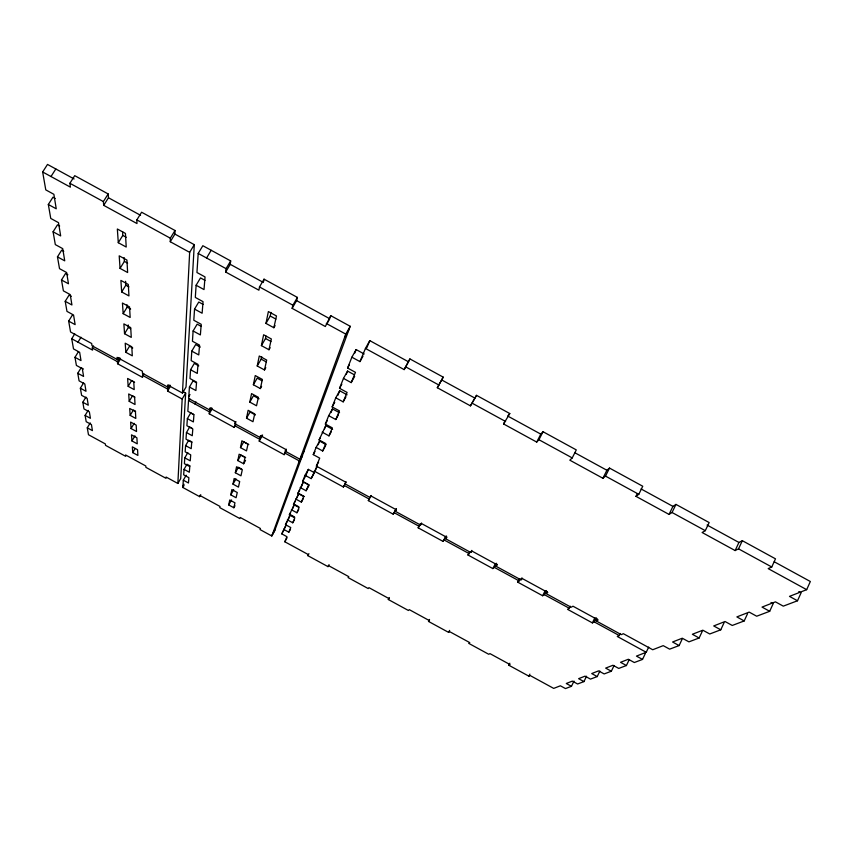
<?xml version="1.0" encoding="UTF-8"?>
<svg xmlns="http://www.w3.org/2000/svg" width="853" height="853" viewBox="0 0 853 853"><rect width="100%" height="100%" fill="white"/><g stroke="black" fill="none" stroke-linecap="round" stroke-linejoin="round"><path stroke-width="1.28" d="M90.237 422.907L87.273 427.822L88.477 434.731L105.356 443.933L105.548 445.351L125.722 456.344L125.594 454.969L145.831 466.005L145.884 467.348L166.036 478.33L166.068 477.03L177.861 483.47L182.169 399.012L167.593 391.058L167.636 389.064L169.982 385.098M72.409 315.045L68.656 321.101L70.564 331.988L91.687 343.514L91.985 345.742L117.224 359.508L117.032 357.354L142.376 371.183L142.451 373.283L167.668 387.038L167.7 385.002L182.478 393.073L186.018 387.059L194.292 244.672L174.918 234.085L175.014 230.502L141.598 212.226L136.853 219.893L136.992 223.55L103.703 205.349L103.373 201.585L108.171 193.951L74.723 175.665L69.882 183.278L70.404 187.148L42.65 171.975L47.512 164.426L74.083 178.949M182.478 393.073L189.654 252.349L170.259 241.74L170.323 238.19L175.014 230.502M183.427 391.858L185.666 393.084L180.697 478.586L177.861 483.47M200.754 494.697L199.634 496.649L182.841 487.489L183.32 480.186L186.189 475.228M190.155 465.983L186.988 464.256L184.024 469.353L183.672 474.854L188.886 477.691L188.46 482.99L183.32 480.186M187.831 452.602L184.781 457.848L184.397 463.691L189.771 466.612L189.323 472.242L184.024 469.353M188.726 440.212L185.591 445.607L185.176 451.823L190.72 454.841L190.24 460.823L184.781 457.848M192.01 428.27L189.686 427.001L186.444 432.556L186.007 439.188L191.733 442.312L191.221 448.678L185.591 445.607M193.716 414.537L190.709 412.895L187.361 418.631L186.892 425.711L192.81 428.942L192.256 435.734L186.444 432.556M189.718 398.49L188.545 400.473L187.841 411.306L193.962 414.643L193.375 421.915L187.361 418.631M196.265 382.656L193.034 380.896L189.43 387.027L188.673 398.511L209.678 409.973L210.84 407.969M198.77 365.862L194.303 363.421L190.56 369.754L189.984 378.551L196.574 382.144L195.891 390.546L189.43 387.027M200.316 347.107L195.668 344.569L191.786 351.127L191.168 360.616L198.003 364.359L197.278 373.422L190.56 369.754M201.297 326.432L197.15 324.161L193.109 330.975L192.437 341.253L199.549 345.134L198.76 354.933L191.786 351.127M203.078 304.382L198.76 302.026L194.548 309.085L193.812 320.259L201.223 324.311L200.37 334.93L193.109 330.975M205.019 280.37L200.508 277.897L196.115 285.243L195.316 297.43L203.046 301.653L202.118 313.222L194.548 309.085M209.678 409.973L209.902 408.043L235.215 421.851L234.874 423.728L260.069 437.472L260.517 435.659L285.808 449.467L285.254 451.216L299.936 459.234L303.316 453.178L350.21 326.294L330.761 315.653L325.334 326.518L292.131 308.359L296.599 300.619L297.409 297.42L264.046 279.176L259.493 286.939L258.907 290.201L225.682 272.032L230.257 264.334L230.673 260.933L202.843 245.717L198.195 253.426L196.947 272.512L205.04 276.926L204.016 289.572L196.115 285.243M199.634 496.649L199.773 495.412L219.989 506.437L219.775 507.631L239.917 518.613L240.205 517.462L260.41 528.476L260.058 529.596L271.798 535.993L274.527 531.088L302.676 454.905L299.318 460.929L271.798 535.993M235.929 424.431L234.212 427.417L209.241 413.79L209.454 411.892L211.779 407.905M225.682 272.032L226.066 268.663L230.673 260.933M234.212 427.417L235.695 423.589M263.641 281.383L264.046 279.176M228.721 504.944L229.745 499.975L234.959 502.822L233.861 507.748L228.721 504.944L231.558 499.965M230.79 494.857L231.877 489.579L237.251 492.512L236.089 497.736L230.79 494.857L233.701 489.729M232.997 484.141L234.138 478.533L239.682 481.55L238.445 487.116L232.997 484.141L235.993 478.874M235.332 472.743L236.558 466.762L242.273 469.886L240.962 475.814L235.332 472.743L238.424 467.316L241.794 469.161M237.827 460.588L239.128 454.212L245.046 457.443L243.638 463.765L237.827 460.588L241.015 455.001L245.653 457.539M240.482 447.622L241.879 440.798L247.999 444.136L246.496 450.896L240.482 447.622L243.777 441.854L248.777 444.584M246.517 418.183L248.138 410.293L254.716 413.886L252.978 421.713L246.517 418.183L250.057 412.02L255.431 414.963M249.812 402.104L251.56 393.596L258.395 397.327L256.518 405.761L249.812 402.104L253.48 395.728L259.056 398.777M253.373 384.756L255.26 375.565L262.372 379.446L260.346 388.563L253.373 384.756L257.179 378.156L261.818 380.694M257.222 365.99L259.269 356.01L266.68 360.062L264.483 369.957L257.222 365.99L261.178 359.145L261.711 356.618M261.402 345.614L263.63 334.76L271.361 338.982L268.972 349.751L261.402 345.614L265.518 338.502L266.029 336.061M265.955 323.415L268.386 311.558L276.468 315.973L273.856 327.733L265.955 323.415L270.252 316.015L271.009 312.411M286.384 450.672L284.145 454.67L259.184 441.044L261.903 435.265M292.131 308.359L292.91 305.214L297.409 297.42M284.145 454.67L286.384 449.936M330.09 317.711L330.761 315.653M299.936 459.234L345.796 334.12L350.21 326.294M573.994 681.099L571.467 686.313L565.486 688.574L560.368 685.791L553.704 688.392L530.214 675.576L528.892 676.173L508.825 665.233L510.073 664.594L489.931 653.611L488.748 654.283L468.67 643.333L469.779 642.629L449.616 631.636L448.593 632.382L428.505 621.432L429.454 620.643L409.291 609.65L408.406 610.481L388.307 599.52L389.117 598.657L368.944 587.653L368.197 588.559L348.088 577.588L348.76 576.649L328.576 565.646L327.978 566.627L307.858 555.655L308.391 554.631L284.827 541.783L286.949 536.697L281.81 533.893L286.427 524.275M283.612 529.35L288.826 532.197L290.756 527.559L285.467 524.67L290.276 514.626L294.573 516.971M287.376 519.85L292.75 522.782L294.807 517.856L289.348 514.881L294.37 504.379L298.795 506.789M291.385 509.753L296.919 512.77L299.104 507.535L293.485 504.464L298.721 493.46L304.436 496.574M295.65 499.005L301.365 502.118L303.689 496.531L297.889 493.365L303.369 481.817L309.266 485.037L306.099 490.752L300.192 487.532M306.099 490.752L308.594 484.781L302.58 481.508L305.054 475.27L308.338 469.374L314.437 472.711L311.174 478.608L305.054 475.27M682.187 639.046L679.116 645.572L669.648 649.154L663.218 645.646L652.737 649.741L623.362 633.704L621.304 634.632L596.226 620.941L598.177 619.96L572.981 606.206L571.137 607.251L546.048 593.56L547.775 592.451L522.558 578.686L520.948 579.859L495.838 566.157L497.342 564.921L472.114 551.155L470.717 552.445L445.597 538.733L446.876 537.379L421.627 523.603L420.465 525.021L395.323 511.299L396.378 509.817L371.119 496.03L370.181 497.566L345.028 483.843L345.849 482.244L316.367 466.143L319.704 458.136L313.254 454.606L316.111 447.399L319.619 441.097L326.187 444.68M316.111 447.399L322.679 450.992L325.771 443.581L319.075 439.924L325.803 425.615L332.617 429.336M322.157 432.151L328.981 435.872L332.318 427.875L325.356 424.069L328.693 415.667L332.467 408.896L339.569 412.767M328.693 415.667L335.794 419.548L339.409 410.879L332.158 406.924L335.773 397.807L339.697 390.781L347.086 394.811M335.773 397.807L343.173 401.848L347.096 392.433L339.537 388.307L343.471 378.391L347.566 371.076L354.176 374.691M343.471 378.391L351.201 382.602L355.477 372.345L347.587 368.027L351.884 357.194L356.138 349.581L364.199 353.984M285.968 525.427L281.81 533.893M288.325 519.52L290.276 514.626M292.707 508.537L293.954 505.413M296.951 497.896L298.721 493.46M301.013 487.735L303.369 481.817M306.227 474.652L308.338 469.374M318.158 444.754L319.619 441.097M324.449 428.995L325.803 425.615M331.017 412.553L332.467 408.896M337.852 395.397L339.697 390.781M346.222 374.435L347.566 371.076M354.677 353.238L356.138 349.581M311.174 478.608L317.071 466.111M351.884 357.194L359.955 361.608L365.447 348.44L369.797 340.635L408.448 361.768L404.151 369.605L365.447 348.44M314.896 471.624L316.719 467.284M366.747 347.917L369.797 340.635M770.984 602.474L773.17 603.668L769.694 611.292L762.017 607.091L775.441 601.855L783.289 606.142L797.502 600.768L801.095 592.814L798.803 591.566M797.502 600.768L789.473 596.375L806.671 589.668L810.35 581.511L774.225 561.764M724.037 622.775L720.774 629.802L713.705 625.942L725.039 621.517L732.258 625.462L744.211 620.931L747.58 613.616M806.671 589.668L768.169 568.61L771.752 567L775.494 558.832L742.334 540.695L738.922 542.455L735.137 550.558L702.104 532.496L705.292 530.673L709.152 522.558L675.96 504.4L672.932 506.383L669.051 514.423L635.986 496.35L637.106 494.058M735.137 550.558L738.527 548.842L742.334 540.695M679.116 645.572L672.569 642L682.272 638.215L688.936 641.851L699.14 637.991L702.307 631.22M629.226 659.625L626.411 665.521L620.526 662.312L628.341 659.262L634.333 662.525L642.522 659.422L645.412 653.334M642.522 659.422L636.434 656.106L646.222 652.278L648.685 647.107M599.883 671.034L597.217 676.568L591.705 673.561L598.561 670.885L604.169 673.934L611.345 671.226L614.085 665.511M646.222 652.278L617.241 636.455L619.257 635.549L620.259 633.48M571.467 686.313L566.275 683.488L572.342 681.11L577.609 683.989L583.953 681.59L586.555 676.216M669.051 514.423L672.047 512.493L675.96 504.4M570.337 606.227L569.324 608.296L567.512 609.319L592.377 622.893L594.893 617.753M592.377 622.893L594.296 621.922L596.311 617.785M596.226 620.941L597.239 618.873M635.986 496.35L638.79 494.313L642.746 486.242L609.522 468.084L606.899 470.27L602.9 478.266L569.815 460.172L572.235 457.922L576.287 449.904L543.041 431.725L540.802 434.134L536.708 442.078L503.59 423.962L505.36 420.572M528.892 676.173L529.894 674.158M519.317 579.102L517.76 582.172L542.647 595.746L544.342 594.658L546.389 590.543M546.048 593.56L547.082 591.492M602.9 478.266L605.513 476.113L609.522 468.084M542.647 595.746L545.195 590.628M508.825 665.233L509.827 663.218M517.76 582.172L520.383 578.963M520.948 579.859L521.983 577.801M469.033 552.968L467.977 555.004L492.874 568.588L495.476 563.492M492.874 568.588L494.345 567.373L496.446 563.279M495.838 566.157L496.894 564.1M448.593 632.382L449.616 630.388M536.708 442.078L538.925 439.711L543.041 431.725M314.288 471.123L343.386 486.999L344.207 485.432L369.242 499.101L368.325 500.604L393.244 514.21L396.453 508.708M404.151 369.605L409.909 358.932L443.219 377.143L437.312 387.731L470.451 405.857L476.507 395.344L509.785 413.545L503.59 423.962M408.448 361.768L409.909 358.932M467.977 555.004L470.398 551.688M470.717 552.445L471.784 550.398M428.505 621.432L429.528 619.438M420.305 523.763L418.162 527.815L443.08 541.41L445.735 536.334M443.08 541.41L446.46 536.004M445.597 538.733L446.673 536.686M388.307 599.52L389.352 597.537M418.162 527.815L420.39 524.392M420.465 525.021L421.542 522.974M470.451 405.857L476.507 395.344M393.244 514.21L395.952 509.166M395.323 511.299L396.421 509.262M368.325 500.604L371.044 495.572M370.181 497.566L371.279 495.54M437.312 387.731L443.219 377.143M327.978 566.627L329.045 564.654M343.386 486.999L346.137 481.817M307.858 555.655L308.935 553.682M301.365 502.118L303.21 498.792M296.919 512.77L298.71 509.54M292.75 522.782L294.488 519.637M288.826 532.197L290.51 529.148M284.827 541.783L287.003 537.838M343.173 401.848L345.966 396.826M335.794 419.548L338.31 415.027M272.203 534.906L274.943 529.98M302.58 481.508L305.811 475.707M328.981 435.872L331.412 431.522M297.889 493.365L299.755 489.985M322.679 450.992L325.601 445.735M293.485 504.464L295.298 501.191M289.348 514.881L290.532 512.76M316.367 466.143L318.617 462.091M285.467 524.67L287.184 521.578M300.565 457.517L303.956 451.45M339.537 388.307L341.829 384.213M298.699 462.614L302.047 456.611M332.158 406.924L334.728 402.317M359.955 361.608L362.994 356.159M325.356 424.069L327.211 420.742M319.075 439.924L320.27 437.781M351.201 382.602L354.688 376.333M313.254 454.606L314.981 451.514M347.587 368.027L349.367 364.828M285.254 451.216L286.384 449.2M344.697 337.106L349.09 329.311M233.861 507.748L234.991 505.754M243.638 463.765L245.547 460.407M260.069 437.472L261.21 435.467M259.184 441.044L262.585 435.062M327.232 323.191L329.759 318.745L296.599 300.619M260.346 388.563L261.604 386.366M264.483 369.957L265.795 367.664M234.874 423.728L236.036 421.723M273.856 327.733L275.082 325.622M182.915 486.221L184.045 484.269M182.841 487.489L183.96 485.549M268.972 349.751L270.145 347.715M209.241 413.79L212.12 408.832M194.825 403.895L195.987 401.912M188.812 396.528L189.984 394.523M182.169 399.012L185.666 393.084M167.593 391.058L170.515 386.121M132.737 452.612L132.343 446.865L137.568 449.712L137.887 455.417L132.737 452.612L135.073 448.657M131.938 440.948L131.511 434.849L136.896 437.781L137.237 443.837L131.938 440.948L134.945 435.872M167.668 387.038L168.851 385.055M130.178 415.379L129.699 408.47L135.424 411.594L135.808 418.45L130.178 415.379L133.377 410.016L135.627 411.242M131.085 428.558L130.637 422.075L136.181 425.093L136.544 431.533L131.085 428.558L134.188 423.344M119.804 357.706L117.415 361.651L117.597 363.773L142.6 377.421L142.526 375.363L143.709 373.379M129.208 401.336L128.696 393.958L134.625 397.189L135.03 404.514L129.208 401.336L132.514 395.803L134.838 397.071M128.174 386.334L127.63 378.444L133.761 381.792L134.198 389.618L128.174 386.334L131.597 380.63L134.603 382.272M206.565 258.001L211.192 250.281M117.224 359.508L118.428 357.535M87.273 427.822L92.423 430.626L91.431 424.559L86.206 421.702L85.108 415.411L88.168 410.357M117.597 363.773L120.572 358.857M125.839 352.31L125.21 343.183L131.799 346.787L132.3 355.84L125.839 352.31L129.517 346.222L132.748 347.981M189.654 252.349L194.292 244.672M85.108 415.411L90.418 418.301L89.362 411.85L83.978 408.918L82.816 402.232L85.961 397.04M124.549 333.715L123.877 323.884L130.722 327.616L131.266 337.383L124.549 333.715L128.376 327.424L128.227 324.94M123.173 313.659L122.437 303.028L129.56 306.909L130.157 317.465L123.173 313.659L127.15 307.144L127.001 304.756M82.816 402.232L88.275 405.207L87.155 398.362L81.611 395.334L80.363 388.211L83.626 382.869M170.259 241.74L174.918 234.085M121.68 291.95L120.881 280.413L128.302 284.465L128.942 295.916L121.68 291.95L125.817 285.201L125.583 281.309M74.755 333.854L71.737 338.748L92.582 350.125L92.295 347.939L93.489 345.977M80.363 388.211L86.004 391.282L84.82 383.989L79.084 380.854L77.762 373.262L81.12 367.76L83.455 369.04M77.762 373.262L83.583 376.45L82.314 368.656L76.397 365.425L74.979 357.311L78.455 351.639M120.06 268.386L119.196 255.836L126.937 260.069L127.63 272.533L120.06 268.386L124.378 261.381L124.143 257.574M77.996 342.16L81.003 337.266M118.29 242.71L117.341 228.999L125.444 233.423L126.212 247.039L118.29 242.71L122.8 235.428L122.576 231.643M68.656 321.101L75.139 324.63L73.561 314.992L66.971 311.388L65.212 301.312L69.104 295.063L71.343 296.279M65.212 301.312L71.929 304.979L70.234 294.594L63.389 290.852L61.491 279.976L65.542 273.493L67.867 274.762M103.703 205.349L108.47 197.757L108.171 193.951M61.491 279.976L68.475 283.782L66.641 272.544L59.518 268.652L57.46 256.87L61.683 250.164L63.762 251.294M57.46 256.87L64.732 260.847L62.738 248.649L55.317 244.598L53.089 231.792L57.492 224.829L59.657 226.013M53.089 231.792L60.67 235.94L58.505 222.665L50.753 218.432L48.322 204.475L52.939 197.246L55.2 198.472M50.977 176.528L55.829 168.969M509.785 413.545L507.727 416.051L540.802 434.134M597.217 676.568L590.479 679.116L585.051 676.152L578.601 678.668L583.953 681.59M626.411 665.521L618.756 668.421L612.966 665.265L605.651 668.112L611.345 671.226M720.774 629.802L709.749 633.982L702.819 630.196L692.348 634.28L699.14 637.991M769.694 611.292L756.686 616.218L749.169 612.113L736.853 616.911L744.211 620.931M108.47 197.757L140.553 215.297M230.257 264.334L263.438 282.482M441.555 379.873L474.652 397.967M574.997 452.826L606.899 470.27M641.061 488.95L672.932 506.383M707.073 525.043L738.922 542.455M69.882 183.278L103.373 201.585M136.853 219.893L170.323 238.19M198.195 253.426L226.066 268.663M259.493 286.939L292.91 305.214M326.315 323.468L345.796 334.12M405.591 366.811L438.943 385.055M472.285 403.277L505.616 421.499M538.925 439.711L572.235 457.922M605.513 476.113L638.79 494.313M672.047 512.493L705.292 530.673M738.527 548.842L771.752 567M122.8 235.428L126.191 237.283M270.252 316.015L275.882 319.097M48.322 204.475L56.245 208.804L53.878 194.303L45.774 189.878L42.65 171.975M124.378 261.381L127.619 263.15M265.518 338.502L270.913 341.445M125.817 285.201L128.931 286.896M261.178 359.145L266.349 361.971M127.15 307.144L130.637 309.042M128.376 327.424L130.616 328.64M92.295 347.939L117.415 361.651M142.526 375.363L167.636 389.064M188.545 400.473L209.454 411.892M234.543 425.583L259.621 439.263M284.689 452.954L299.318 460.929M394.278 512.76L419.313 526.418M444.328 540.077L469.342 553.725M494.345 567.373L519.349 581.021M544.342 594.658L569.324 608.296M594.296 621.922L619.257 635.549M74.979 357.311L81.003 360.595L79.638 352.257L73.507 348.909L71.737 338.748M189.856 440.82L192.106 442.046"/></g></svg>
